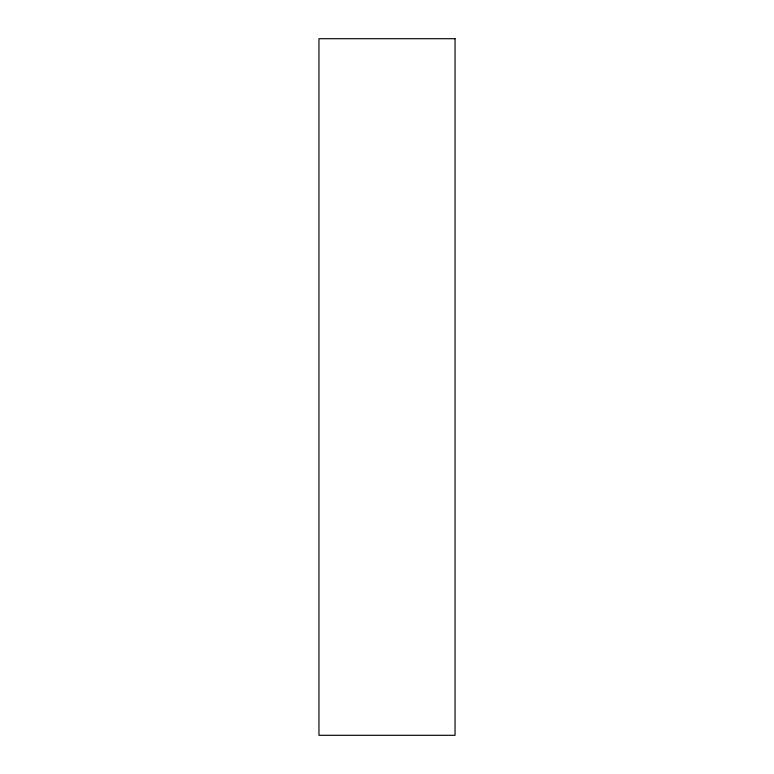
<?xml version="1.0" encoding="UTF-8"?>
<svg xmlns="http://www.w3.org/2000/svg" width="774" height="774" viewBox="0 0 774 774"><rect width="100%" height="100%" fill="white"/><g stroke="black" fill="none" stroke-linecap="round" stroke-linejoin="round"><path stroke-width="1.16" d="M455.044 38.7L318.956 38.7L318.956 735.3L455.044 735.3L455.044 38.7"/></g></svg>
